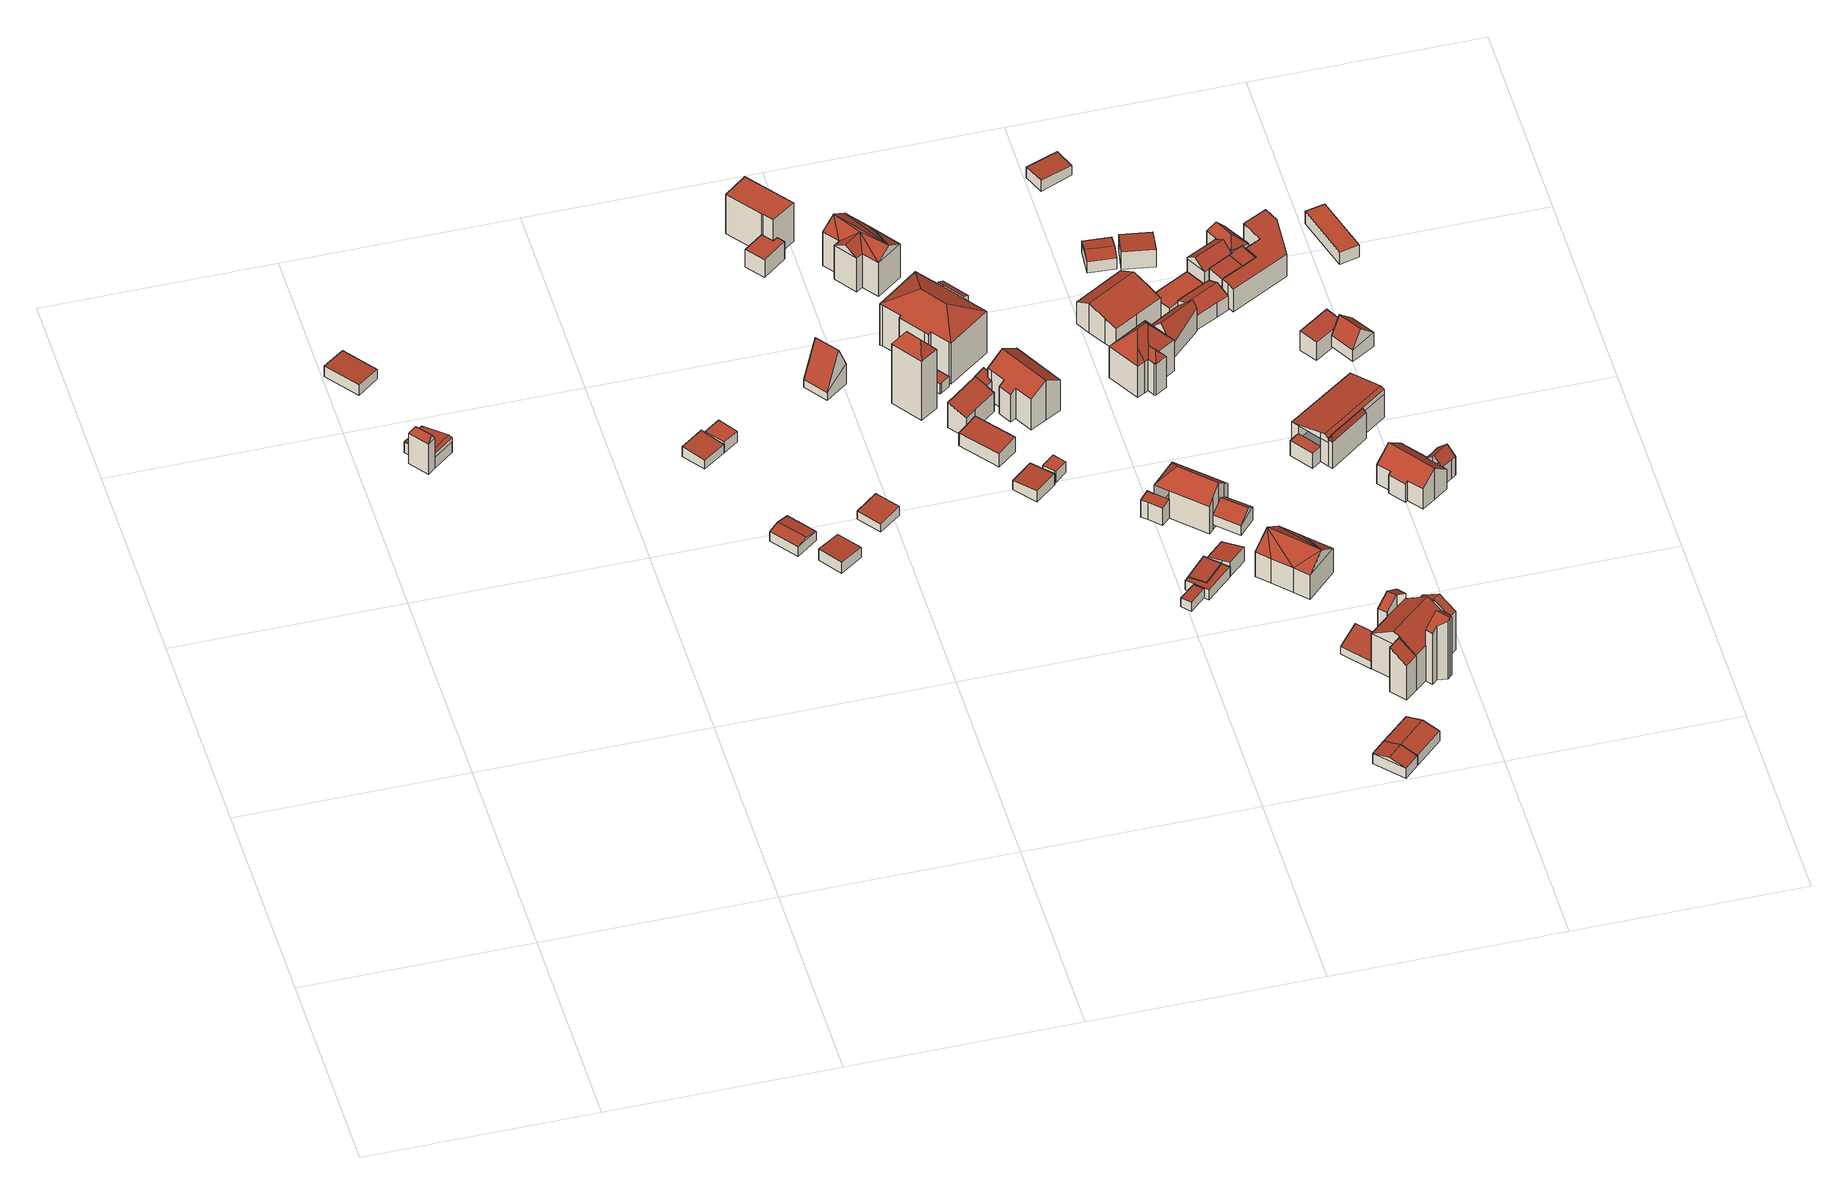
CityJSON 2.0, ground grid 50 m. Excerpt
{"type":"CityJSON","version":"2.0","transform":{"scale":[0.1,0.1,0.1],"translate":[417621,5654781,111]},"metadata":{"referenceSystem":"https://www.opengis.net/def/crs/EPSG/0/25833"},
"CityObjects":{
"building1":{"type":"Building","attributes":{"Dachtyp_tdc":"tdcPolyFlatRoof","Gemeindeschluessel":14612000,"Dachneigung":2.96,"QualitaetDacherkennung":62,"Geometrietyp2DReferenz":"3000","measuredHeight":2.91,"function":"31001_9998","roofType":"2100"},"geometry":[{"type":"Solid","lod":"2","boundaries":[[[[0,1,2,3]],[[1,4,5,2]],[[4,6,7,5]],[[6,0,3,7]],[[6,4,1,0]],[[3,2,5,7]]]],"semantics":{"surfaces":[{"type":"WallSurface"},{"type":"RoofSurface"},{"type":"GroundSurface"}],"values":[[0,0,0,0,1,2]]}}]},
"building2":{"type":"Building","attributes":{"Gemeindeschluessel":14612000,"Geometrietyp2DReferenz":"3000","function":"31001_9998","roofType":"9999"},"children":["building2-1","building2-2"]},
"building2-1":{"type":"BuildingPart","attributes":{"Dachtyp_tdc":"tdcFreeFormRoof","Dachneigung":61.4,"QualitaetDacherkennung":13,"Geometrietyp2DReferenz":"3000","measuredHeight":10.21,"roofType":"5000"},"parents":["building2"],"geometry":[{"type":"MultiSurface","lod":"2","boundaries":[[[8,9,10,11]],[[9,12,13,14,15,10]],[[16,8,11,17,18,19]],[[20,21,16,12]],[[11,10,15,17]],[[20,12,9]],[[21,20,9,8]],[[21,8,16]]],"semantics":{"surfaces":[{"type":"WallSurface"},{"type":"RoofSurface"},{"type":"GroundSurface"}],"values":[0,0,0,1,2,1,1,0]}}]},
"building2-2":{"type":"BuildingPart","attributes":{"Dachtyp_tdc":"tdcGableRoof","Dachneigung":13.55,"QualitaetDacherkennung":8,"Geometrietyp2DReferenz":"3000","measuredHeight":4.5,"roofType":"3100"},"parents":["building2"],"geometry":[{"type":"MultiSurface","lod":"2","boundaries":[[[22,23,24,25]],[[23,18,17,24]],[[14,26,27,15]],[[26,22,25,27]],[[26,13,28,29,22]],[[30,29,28,19]],[[23,30,19,18]],[[22,29,30,23]],[[14,13,26]],[[25,24,17,15,27]]],"semantics":{"surfaces":[{"type":"WallSurface"},{"type":"RoofSurface"},{"type":"GroundSurface"}],"values":[0,0,0,0,1,1,0,0,0,2]}}]},
"building3":{"type":"Building","attributes":{"Dachtyp_tdc":"tdcPolyFlatRoof","Gemeindeschluessel":14612000,"Dachneigung":3.69,"QualitaetDacherkennung":80,"Geometrietyp2DReferenz":"3000","measuredHeight":2.81,"function":"31001_9998","roofType":"2100"},"geometry":[{"type":"Solid","lod":"2","boundaries":[[[[31,32,33,34]],[[32,35,36,33]],[[35,37,38,36]],[[37,39,40,38]],[[39,41,42,40]],[[41,31,34,42]],[[41,39,37,35,32,31]],[[34,33,36,38,40,42]]]],"semantics":{"surfaces":[{"type":"WallSurface"},{"type":"RoofSurface"},{"type":"GroundSurface"}],"values":[[0,0,0,0,0,0,1,2]]}}]},
"building4":{"type":"Building","attributes":{"Dachtyp_tdc":"tdcGableRoof","Gemeindeschluessel":14612000,"Dachneigung":13.64,"QualitaetDacherkennung":78,"Geometrietyp2DReferenz":"3000","measuredHeight":3.34,"function":"31001_9998","roofType":"3100"},"geometry":[{"type":"Solid","lod":"2","boundaries":[[[[43,44,45,46]],[[44,47,48,45]],[[47,49,50,48]],[[49,43,46,50]],[[47,44,51]],[[43,49,52]],[[44,43,52,51]],[[49,47,51,52]],[[46,45,48,50]]]],"semantics":{"surfaces":[{"type":"WallSurface"},{"type":"RoofSurface"},{"type":"GroundSurface"}],"values":[[0,0,0,0,0,0,1,1,2]]}}]},
"building5":{"type":"Building","attributes":{"Dachtyp_tdc":"tdcPolyFlatRoof","Gemeindeschluessel":14612000,"Dachneigung":0,"QualitaetDacherkennung":0,"Geometrietyp2DReferenz":"3000","BezugspunktDach":"2000","measuredHeight":3,"function":"31001_9998"},"geometry":[{"type":"MultiSurface","lod":"2","boundaries":[[[53,54,55,56]],[[56,55,57,58]],[[55,54,59,57]],[[54,53,60,59]],[[53,56,58,60]],[[58,57,59,60]]],"semantics":{"surfaces":[{"type":"RoofSurface"},{"type":"WallSurface"},{"type":"GroundSurface"}],"values":[0,1,1,1,1,2]}}]},
"building6":{"type":"Building","attributes":{"Dachtyp_tdc":"tdcPolyFlatRoof","Gemeindeschluessel":14612000,"Dachneigung":3.79,"QualitaetDacherkennung":60,"Geometrietyp2DReferenz":"3000","measuredHeight":3.02,"function":"31001_9998","roofType":"2100"},"geometry":[{"type":"Solid","lod":"2","boundaries":[[[[61,62,63,64]],[[61,65,66,62]],[[63,67,68,64]],[[62,66,67,63]],[[66,65,68,67]],[[65,61,64,68]]]],"semantics":{"surfaces":[{"type":"WallSurface"},{"type":"RoofSurface"},{"type":"GroundSurface"}],"values":[[0,1,2,0,0,0]]}}]},
"building7":{"type":"Building","attributes":{"Dachtyp_tdc":"tdcPolyFlatRoof","Gemeindeschluessel":14612000,"Dachneigung":3.35,"QualitaetDacherkennung":58,"Geometrietyp2DReferenz":"3000","measuredHeight":2.63,"function":"31001_9998","roofType":"2100"},"geometry":[{"type":"Solid","lod":"2","boundaries":[[[[69,70,71,72]],[[70,73,74,71]],[[73,75,76,74]],[[75,69,72,76]],[[75,73,70,69]],[[72,71,74,76]]]],"semantics":{"surfaces":[{"type":"WallSurface"},{"type":"RoofSurface"},{"type":"GroundSurface"}],"values":[[0,0,0,0,1,2]]}}]},
"building8":{"type":"Building","attributes":{"Dachtyp_tdc":"tdcGableRoof","Gemeindeschluessel":14612000,"Dachneigung":67.8,"QualitaetDacherkennung":10,"Geometrietyp2DReferenz":"3000","measuredHeight":11.05,"function":"31001_9998","roofType":"3100"},"geometry":[{"type":"Solid","lod":"2","boundaries":[[[[77,78,79,80]],[[78,81,82,79]],[[81,83,84,82]],[[83,77,80,84]],[[81,78,85]],[[77,83,86]],[[78,77,86,85]],[[83,81,85,86]],[[80,79,82,84]]]],"semantics":{"surfaces":[{"type":"WallSurface"},{"type":"RoofSurface"},{"type":"GroundSurface"}],"values":[[0,0,0,0,0,0,1,1,2]]}}]},
"building9":{"type":"Building","attributes":{"Dachtyp_tdc":"tdcPolyFlatRoof","Gemeindeschluessel":14612000,"Dachneigung":0,"QualitaetDacherkennung":74,"Geometrietyp2DReferenz":"3000","measuredHeight":4.86,"function":"31001_9998","roofType":"1000"},"geometry":[{"type":"Solid","lod":"2","boundaries":[[[[87,88,89,90]],[[88,91,92,89]],[[91,93,94,92]],[[93,95,96,94]],[[95,97,98,96]],[[97,99,100,98]],[[99,87,90,100]],[[99,97,95,93,91,88,87]],[[90,89,92,94,96,98,100]]]],"semantics":{"surfaces":[{"type":"WallSurface"},{"type":"RoofSurface"},{"type":"GroundSurface"}],"values":[[0,0,0,0,0,0,0,1,2]]}}]},
"building10":{"type":"Building","attributes":{"Dachtyp_tdc":"tdcPolyFlatRoof","Gemeindeschluessel":14612000,"Dachneigung":0,"QualitaetDacherkennung":38,"Geometrietyp2DReferenz":"3000","measuredHeight":10.93,"function":"31001_9998","roofType":"1000"},"geometry":[{"type":"Solid","lod":"2","boundaries":[[[[101,102,103,104]],[[102,105,106,103]],[[105,107,108,106]],[[107,109,110,108]],[[109,111,112,110]],[[111,101,104,112]],[[111,109,107,105,102,101]],[[104,103,106,108,110,112]]]],"semantics":{"surfaces":[{"type":"WallSurface"},{"type":"RoofSurface"},{"type":"GroundSurface"}],"values":[[0,0,0,0,0,0,1,2]]}}]},
"building11":{"type":"Building","attributes":{"Dachtyp_tdc":"tdcFreeFormRoof","Gemeindeschluessel":14612000,"Dachneigung":53.19,"QualitaetDacherkennung":4,"Geometrietyp2DReferenz":"3000","measuredHeight":19.52,"function":"31001_9998","roofType":"5000"},"geometry":[{"type":"Solid","lod":"2","boundaries":[[[[113,114,115]],[[116,113,115,117]],[[116,117,118]],[[113,116,118,114]],[[119,120,121,122]],[[118,117,120,119]],[[117,115,121,120]],[[115,114,122,121]],[[114,118,119,122]]]],"semantics":{"surfaces":[{"type":"RoofSurface"},{"type":"GroundSurface"},{"type":"WallSurface"}],"values":[[0,0,0,0,1,2,2,2,2]]}}]},
"building12":{"type":"Building","attributes":{"Dachtyp_tdc":"tdcPolyFlatRoof","Gemeindeschluessel":14612000,"Dachneigung":0,"QualitaetDacherkennung":53,"Geometrietyp2DReferenz":"3000","measuredHeight":2.74,"function":"31001_9998","roofType":"1000"},"geometry":[{"type":"Solid","lod":"2","boundaries":[[[[123,124,125,126]],[[124,127,128,125]],[[127,129,130,128]],[[129,131,132,130]],[[131,133,134,132]],[[133,135,136,134]],[[135,123,126,136]],[[135,133,131,129,127,124,123]],[[126,125,128,130,132,134,136]]]],"semantics":{"surfaces":[{"type":"WallSurface"},{"type":"RoofSurface"},{"type":"GroundSurface"}],"values":[[0,0,0,0,0,0,0,1,2]]}}]},
"building13":{"type":"Building","attributes":{"Dachtyp_tdc":"tdcPolyFlatRoof","Gemeindeschluessel":14612000,"Dachneigung":5.47,"QualitaetDacherkennung":62,"Geometrietyp2DReferenz":"3000","measuredHeight":4.11,"function":"31001_9998","roofType":"2100"},"geometry":[{"type":"Solid","lod":"2","boundaries":[[[[137,138,139,140]],[[138,141,142,139]],[[141,143,144,142]],[[143,145,146,144]],[[145,137,140,146]],[[145,143,141,138,137]],[[140,139,142,144,146]]]],"semantics":{"surfaces":[{"type":"WallSurface"},{"type":"RoofSurface"},{"type":"GroundSurface"}],"values":[[0,0,0,0,0,1,2]]}}]},
"building14":{"type":"Building","attributes":{"Gemeindeschluessel":14612000,"Geometrietyp2DReferenz":"3000","function":"31001_9998","roofType":"9999"},"children":["building14-1","building14-2"]},
"building14-1":{"type":"BuildingPart","attributes":{"Dachtyp_tdc":"tdcPolyFlatRoof","Dachneigung":21.02,"QualitaetDacherkennung":72,"Geometrietyp2DReferenz":"3000","measuredHeight":7.05,"roofType":"2100"},"parents":["building14"],"geometry":[{"type":"MultiSurface","lod":"2","boundaries":[[[147,148,149,150]],[[147,151,152,148]],[[151,153,154,152]],[[153,155,156,154]],[[155,157,158,156]],[[157,159,160,158]],[[159,157,155,153,151,147,150]],[[149,148,152,154,156,158,160]]],"semantics":{"surfaces":[{"type":"WallSurface"},{"type":"RoofSurface"},{"type":"GroundSurface"}],"values":[0,0,0,0,0,0,1,2]}}]},
"building14-2":{"type":"BuildingPart","attributes":{"Dachtyp_tdc":"tdcPolyFlatRoof","Dachneigung":21.13,"QualitaetDacherkennung":44,"Geometrietyp2DReferenz":"3000","measuredHeight":7.08,"roofType":"2100"},"parents":["building14"],"geometry":[{"type":"MultiSurface","lod":"2","boundaries":[[[159,161,162,160]],[[161,163,164,162]],[[163,165,166,164]],[[165,167,168,166]],[[167,169,170,168]],[[169,150,149,170]],[[169,167,165,163,161,159,150]],[[149,160,162,164,166,168,170]]],"semantics":{"surfaces":[{"type":"WallSurface"},{"type":"RoofSurface"},{"type":"GroundSurface"}],"values":[0,0,0,0,0,0,1,2]}}]},
"building15":{"type":"Building","attributes":{"Gemeindeschluessel":14612000,"Dachtyp_tdc":"tdcPolyFlatRoof","Dachneigung":5.01,"QualitaetDacherkennung":78,"Geometrietyp2DReferenz":"3000","measuredHeight":3.17,"function":"31001_9998","roofType":"2100"},"geometry":[{"type":"Solid","lod":"2","boundaries":[[[[171,172,173,174]],[[172,175,176,173]],[[175,177,178,176]],[[177,179,180,178]],[[179,171,174,180]],[[179,177,175,172,171]],[[174,173,176,178,180]]]],"semantics":{"surfaces":[{"type":"WallSurface"},{"type":"RoofSurface"},{"type":"GroundSurface"}],"values":[[0,0,0,0,0,1,2]]}}]},
"building16":{"type":"Building","attributes":{"Dachtyp_tdc":"tdcFreeFormRoof","Gemeindeschluessel":14612000,"Dachneigung":34.98,"QualitaetDacherkennung":75,"Geometrietyp2DReferenz":"3000","measuredHeight":11.87,"function":"31001_9998","roofType":"5000"},"geometry":[{"type":"Solid","lod":"2","boundaries":[[[[181,182,183,184]],[[182,185,186,183]],[[185,187,188,186]],[[187,189,190,188]],[[189,191,192,190]],[[191,193,194,192]],[[193,195,196,194]],[[195,197,198,196]],[[197,199,200,198]],[[199,181,184,200]],[[195,201,197]],[[193,201,195]],[[191,201,193]],[[191,202,201]],[[201,203,199]],[[202,203,201]],[[187,203,202]],[[202,189,187]],[[199,203,181]],[[204,203,187,185]],[[203,204,182,181]],[[197,201,199]],[[189,202,191]],[[182,204,185]],[[184,183,186,188,190,192,194,196,198,200]]]],"semantics":{"surfaces":[{"type":"WallSurface"},{"type":"RoofSurface"},{"type":"GroundSurface"}],"values":[[0,0,0,0,0,0,0,0,0,0,1,1,1,1,1,1,1,1,1,1,1,0,0,0,2]]}}]},
"building17":{"type":"Building","attributes":{"Gemeindeschluessel":14612000,"Geometrietyp2DReferenz":"3000","function":"31001_9998","roofType":"9999"},"children":["building17-1","building17-2"]},
"building17-1":{"type":"BuildingPart","attributes":{"Dachtyp_tdc":"tdcHipRoof","Dachneigung":26.47,"QualitaetDacherkennung":78,"Geometrietyp2DReferenz":"3000","measuredHeight":14.42,"roofType":"3200"},"parents":["building17"],"geometry":[{"type":"MultiSurface","lod":"2","boundaries":[[[205,206,207,208]],[[206,209,210,207]],[[209,211,212,210]],[[211,213,214,212]],[[213,215,216,214]],[[215,217,218,216]],[[217,219,220,218]],[[221,222,223,224]],[[222,225,226,223]],[[225,227,228,226]],[[227,229,230,228]],[[229,205,208,230]],[[225,222,231]],[[217,215,232]],[[222,221,219,217,232,231]],[[215,213,211,209,206,205,229,227,225,231,232]],[[208,207,210,212,214,216,218,220,224,223,226,228,230]]],"semantics":{"surfaces":[{"type":"WallSurface"},{"type":"RoofSurface"},{"type":"GroundSurface"}],"values":[0,0,0,0,0,0,0,0,0,0,0,0,1,1,1,1,2]}}]},
"building17-2":{"type":"BuildingPart","attributes":{"Dachtyp_tdc":"tdcPolyFlatRoof","Dachneigung":26.1,"QualitaetDacherkennung":41,"Geometrietyp2DReferenz":"3000","measuredHeight":12.24,"roofType":"2100"},"parents":["building17"],"geometry":[{"type":"MultiSurface","lod":"2","boundaries":[[[233,234,221,224,235]],[[236,237,238,220,219]],[[237,233,235,238]],[[237,236,234,233]],[[235,224,220,238]]],"semantics":{"surfaces":[{"type":"WallSurface"},{"type":"RoofSurface"},{"type":"GroundSurface"}],"values":[0,0,0,1,2]}}]},
"building18":{"type":"Building","attributes":{"Dachtyp_tdc":"tdcPolyFlatRoof","Gemeindeschluessel":14612000,"Dachneigung":0,"QualitaetDacherkennung":0,"Geometrietyp2DReferenz":"3000","BezugspunktDach":"2000","measuredHeight":3,"function":"31001_9998"},"geometry":[{"type":"MultiSurface","lod":"2","boundaries":[[[239,240,241,242,243]],[[243,242,244,245]],[[242,241,246,244]],[[241,240,247,246]],[[240,239,248,247]],[[239,243,245,248]],[[245,244,246,247,248]]],"semantics":{"surfaces":[{"type":"RoofSurface"},{"type":"WallSurface"},{"type":"GroundSurface"}],"values":[0,1,1,1,1,1,2]}}]},
"building19":{"type":"Building","attributes":{"Dachtyp_tdc":"tdcPolyFlatRoof","Gemeindeschluessel":14612000,"Dachneigung":4.69,"QualitaetDacherkennung":71,"Geometrietyp2DReferenz":"3000","measuredHeight":2.52,"function":"31001_9998","roofType":"2100"},"geometry":[{"type":"Solid","lod":"2","boundaries":[[[[249,250,251,252]],[[250,253,254,251]],[[253,255,256,254]],[[255,249,252,256]],[[255,253,250,249]],[[252,251,254,256]]]],"semantics":{"surfaces":[{"type":"WallSurface"},{"type":"RoofSurface"},{"type":"GroundSurface"}],"values":[[0,0,0,0,1,2]]}}]},
"building20":{"type":"Building","attributes":{"Dachtyp_tdc":"tdcGableRoof","Gemeindeschluessel":14612000,"Dachneigung":33.33,"QualitaetDacherkennung":66,"Geometrietyp2DReferenz":"3000","measuredHeight":11.17,"function":"31001_9998","roofType":"3100"},"geometry":[{"type":"Solid","lod":"2","boundaries":[[[[257,258,259,260]],[[258,261,262,259]],[[261,263,264,262]],[[263,265,266,264]],[[265,267,268,266]],[[267,269,270,268]],[[269,271,272,270]],[[271,273,274,272]],[[273,275,276,274]],[[275,277,278,276]],[[277,279,280,278]],[[279,257,260,280]],[[275,273,271,269]],[[269,267,265,263,261,258,257,279,277,275]],[[260,259,262,264,266,268,270,272,274,276,278,280]]]],"semantics":{"surfaces":[{"type":"WallSurface"},{"type":"RoofSurface"},{"type":"GroundSurface"}],"values":[[0,0,0,0,0,0,0,0,0,0,0,0,1,1,2]]}}]},
"building21":{"type":"Building","attributes":{"Dachtyp_tdc":"tdcPolyFlatRoof","Gemeindeschluessel":14612000,"Dachneigung":4.41,"QualitaetDacherkennung":65,"Geometrietyp2DReferenz":"3000","measuredHeight":2.84,"function":"31001_9998","roofType":"2100"},"geometry":[{"type":"Solid","lod":"2","boundaries":[[[[281,282,283,284]],[[282,285,286,283]],[[285,287,288,286]],[[287,289,290,288]],[[289,291,292,290]],[[291,293,294,292]],[[293,295,296,294]],[[295,281,284,296]],[[295,293,291,289,287,285,282,281]],[[284,283,286,288,290,292,294,296]]]],"semantics":{"surfaces":[{"type":"WallSurface"},{"type":"RoofSurface"},{"type":"GroundSurface"}],"values":[[0,0,0,0,0,0,0,0,1,2]]}}]},
"building22":{"type":"Building","attributes":{"Dachtyp_tdc":"tdcPolyFlatRoof","Gemeindeschluessel":14612000,"Dachneigung":3.9,"QualitaetDacherkennung":80,"Geometrietyp2DReferenz":"3000","measuredHeight":2.68,"function":"31001_9998","roofType":"2100"},"geometry":[{"type":"Solid","lod":"2","boundaries":[[[[291,297,298,299]],[[297,300,301,298]],[[300,302,303,301]],[[302,304,305,303]],[[304,291,299,305]],[[304,302,300,297,291]],[[299,298,301,303,305]]]],"semantics":{"surfaces":[{"type":"WallSurface"},{"type":"RoofSurface"},{"type":"GroundSurface"}],"values":[[0,0,0,0,0,1,2]]}}]},
"building23":{"type":"Building","attributes":{"Dachtyp_tdc":"tdcGableRoof","Gemeindeschluessel":14612000,"Dachneigung":14.2,"QualitaetDacherkennung":79,"Geometrietyp2DReferenz":"3000","measuredHeight":3.83,"function":"31001_9998","roofType":"3100"},"geometry":[{"type":"Solid","lod":"2","boundaries":[[[[306,307,308,309]],[[307,310,311,308]],[[310,312,313,311]],[[312,306,309,313]],[[310,307,314]],[[306,312,315]],[[307,306,315,314]],[[312,310,314,315]],[[309,308,311,313]]]],"semantics":{"surfaces":[{"type":"WallSurface"},{"type":"RoofSurface"},{"type":"GroundSurface"}],"values":[[0,0,0,0,0,0,1,1,2]]}}]},
"building24":{"type":"Building","attributes":{"Dachtyp_tdc":"tdcPolyFlatRoof","Gemeindeschluessel":14612000,"Dachneigung":13.67,"QualitaetDacherkennung":59,"Geometrietyp2DReferenz":"3000","measuredHeight":3.98,"function":"31001_9998","roofType":"2100"},"geometry":[{"type":"Solid","lod":"2","boundaries":[[[[316,317,303,305]],[[317,318,319,303]],[[318,320,321,319]],[[320,322,323,321]],[[322,324,325,323]],[[324,326,327,325]],[[326,316,305,327]],[[326,324,322,320,318,317,316]],[[305,303,319,321,323,325,327]]]],"semantics":{"surfaces":[{"type":"WallSurface"},{"type":"RoofSurface"},{"type":"GroundSurface"}],"values":[[0,0,0,0,0,0,0,1,2]]}}]},
"building25":{"type":"Building","attributes":{"Gemeindeschluessel":14612000,"Geometrietyp2DReferenz":"3000","function":"31001_9998","roofType":"9999"},"children":["building25-1","building25-2"]},
"building25-1":{"type":"BuildingPart","attributes":{"Dachtyp_tdc":"tdcPolyFlatRoof","Dachneigung":9.56,"QualitaetDacherkennung":37,"Geometrietyp2DReferenz":"3000","measuredHeight":5.2,"roofType":"2100"},"parents":["building25"],"geometry":[{"type":"MultiSurface","lod":"2","boundaries":[[[328,329,330,331]],[[329,332,333,330]],[[332,334,335,333]],[[334,336,337,335]],[[336,338,339,337]],[[338,340,341,339]],[[338,336,334,332,329,328,340]],[[331,330,333,335,337,339,341]]],"semantics":{"surfaces":[{"type":"WallSurface"},{"type":"RoofSurface"},{"type":"GroundSurface"}],"values":[0,0,0,0,0,0,1,2]}}]},
"building25-2":{"type":"BuildingPart","attributes":{"Dachtyp_tdc":"tdcHipAndGableRoof","Dachneigung":44.19,"QualitaetDacherkennung":65,"Geometrietyp2DReferenz":"3000","measuredHeight":11.12,"roofType":"5000"},"parents":["building25"],"geometry":[{"type":"MultiSurface","lod":"2","boundaries":[[[342,343,344,345]],[[346,347,348,349]],[[347,350,351,348]],[[350,342,345,351]],[[343,352,328,331,344]],[[353,341,340]],[[353,354,355,341]],[[354,356,357,355]],[[356,358,359,357]],[[358,346,349,359]],[[354,353,360]],[[353,352,343,342,350,360]],[[350,347,346,358,356,354,360]],[[349,348,351,345,344,331,341,355,357,359]]],"semantics":{"surfaces":[{"type":"WallSurface"},{"type":"RoofSurface"},{"type":"GroundSurface"}],"values":[0,0,0,0,0,0,0,0,0,0,1,1,1,2]}}]},
"building26":{"type":"Building","attributes":{"Dachtyp_tdc":"tdcGableRoof","Gemeindeschluessel":14612000,"Dachneigung":14.18,"QualitaetDacherkennung":85,"Geometrietyp2DReferenz":"3000","measuredHeight":3.81,"function":"31001_9998","roofType":"3100"},"geometry":[{"type":"Solid","lod":"2","boundaries":[[[[307,361,362,308]],[[361,363,364,362]],[[363,310,311,364]],[[310,307,308,311]],[[363,361,365]],[[307,310,366]],[[361,307,366,365]],[[310,363,365,366]],[[308,362,364,311]]]],"semantics":{"surfaces":[{"type":"WallSurface"},{"type":"RoofSurface"},{"type":"GroundSurface"}],"values":[[0,0,0,0,0,0,1,1,2]]}}]},
"building27":{"type":"Building","attributes":{"Dachtyp_tdc":"tdcGableRoof","Gemeindeschluessel":14612000,"Dachneigung":35.43,"QualitaetDacherkennung":65,"Geometrietyp2DReferenz":"3000","measuredHeight":4.86,"function":"31001_9998","roofType":"3100"},"geometry":[{"type":"Solid","lod":"2","boundaries":[[[[367,368,369,370]],[[368,371,372,369]],[[371,373,374,372]],[[373,367,370,374]],[[371,368,375]],[[367,373,376]],[[368,367,376,375]],[[373,371,375,376]],[[370,369,372,374]]]],"semantics":{"surfaces":[{"type":"WallSurface"},{"type":"RoofSurface"},{"type":"GroundSurface"}],"values":[[0,0,0,0,0,0,1,1,2]]}}]},
"building28":{"type":"Building","attributes":{"Dachtyp_tdc":"tdcFreeFormRoof","Gemeindeschluessel":14612000,"Dachneigung":36.11,"QualitaetDacherkennung":58,"Geometrietyp2DReferenz":"3000","measuredHeight":10.09,"function":"31001_9998","roofType":"5000"},"geometry":[{"type":"Solid","lod":"2","boundaries":[[[[377,378,379,380]],[[378,381,382,379]],[[381,383,384,382]],[[383,385,386,384]],[[385,387,388,386]],[[387,389,390,388]],[[389,391,392,390]],[[391,377,380,392]],[[393,389,387]],[[394,389,393]],[[394,391,389]],[[391,394,377]],[[393,387,385]],[[383,393,385]],[[381,393,383]],[[378,393,381]],[[393,378,394]],[[394,378,377]],[[380,379,382,384,386,388,390,392]]]],"semantics":{"surfaces":[{"type":"WallSurface"},{"type":"RoofSurface"},{"type":"GroundSurface"}],"values":[[0,0,0,0,0,0,0,0,1,1,1,1,0,1,1,1,1,0,2]]}}]},
"building29":{"type":"Building","attributes":{"Dachtyp_tdc":"tdcPolyFlatRoof","Gemeindeschluessel":14612000,"Dachneigung":10.44,"QualitaetDacherkennung":57,"Geometrietyp2DReferenz":"3000","measuredHeight":3.1,"function":"31001_9998","roofType":"2100"},"geometry":[{"type":"Solid","lod":"2","boundaries":[[[[395,396,397,398]],[[396,399,400,397]],[[399,401,402,400]],[[401,403,404,402]],[[403,405,406,404]],[[405,395,398,406]],[[405,403,401,399,396,395]],[[398,397,400,402,404,406]]]],"semantics":{"surfaces":[{"type":"WallSurface"},{"type":"RoofSurface"},{"type":"GroundSurface"}],"values":[[0,0,0,0,0,0,1,2]]}}]},
"building30":{"type":"Building","attributes":{"Dachtyp_tdc":"tdcPolyFlatRoof","Gemeindeschluessel":14612000,"Dachneigung":34.16,"QualitaetDacherkennung":66,"Geometrietyp2DReferenz":"3000","measuredHeight":12.44,"function":"31001_9998","roofType":"2100"},"geometry":[{"type":"Solid","lod":"2","boundaries":[[[[407,408,409,410]],[[408,411,412,409]],[[411,413,414,412]],[[413,407,410,414]],[[413,411,408,407]],[[410,409,412,414]]]],"semantics":{"surfaces":[{"type":"WallSurface"},{"type":"RoofSurface"},{"type":"GroundSurface"}],"values":[[0,0,0,0,1,2]]}}]},
"building31":{"type":"Building","attributes":{"Dachtyp_tdc":"tdcFreeFormRoof","Gemeindeschluessel":14612000,"Dachneigung":50.73,"QualitaetDacherkennung":46,"Geometrietyp2DReferenz":"3000","measuredHeight":13.62,"function":"31001_9998","roofType":"5000"},"geometry":[{"type":"Solid","lod":"2","boundaries":[[[[415,416,417,418]],[[416,419,420,417]],[[419,421,422,420]],[[421,423,424,422]],[[423,425,426,424]],[[427,423,421]],[[428,429,430,427,421,419]],[[431,432,433,428,419,416]],[[431,416,415]],[[432,431,415,434]],[[433,432,434,435]],[[428,433,435,436]],[[437,428,436]],[[430,429,438,425]],[[427,430,425,423]],[[426,439,440,441,442,443,418,417,420,422,424]],[[428,438,429]],[[428,437,438]],[[425,438,439,426]],[[438,437,440,439]],[[437,436,441,440]],[[436,435,442,441]],[[435,434,443,442]],[[434,415,418,443]]]],"semantics":{"surfaces":[{"type":"WallSurface"},{"type":"RoofSurface"},{"type":"GroundSurface"}],"values":[[0,0,0,0,0,1,1,1,1,1,1,1,1,1,1,2,1,1,0,0,0,0,0,0]]}}]},
"building32":{"type":"Building","attributes":{"Dachtyp_tdc":"tdcGableRoof","Gemeindeschluessel":14612000,"Dachneigung":16.84,"QualitaetDacherkennung":48,"Geometrietyp2DReferenz":"3000","measuredHeight":8.25,"function":"31001_9998","roofType":"3100"},"geometry":[{"type":"Solid","lod":"2","boundaries":[[[[444,445,446,447]],[[445,448,449,446]],[[448,450,451,449]],[[450,452,453,451]],[[452,454,455,453]],[[454,456,457,455]],[[456,458,459,457]],[[458,460,461,459]],[[460,462,463,461]],[[462,444,447,463]],[[458,456,454,452]],[[452,450,448,445,444,462,460,458]],[[447,446,449,451,453,455,457,459,461,463]]]],"semantics":{"surfaces":[{"type":"WallSurface"},{"type":"RoofSurface"},{"type":"GroundSurface"}],"values":[[0,0,0,0,0,0,0,0,0,0,1,1,2]]}}]},
"building33":{"type":"Building","attributes":{"Gemeindeschluessel":14612000,"Geometrietyp2DReferenz":"3000","function":"31001_9998","roofType":"9999"},"children":["building33-1","building33-2","building33-3","building33-4"]},
"building33-1":{"type":"BuildingPart","attributes":{"Dachtyp_tdc":"tdcGableRoof","Dachneigung":33.77,"QualitaetDacherkennung":67,"Geometrietyp2DReferenz":"3000","measuredHeight":13.54,"roofType":"3100"},"parents":["building33"],"geometry":[{"type":"MultiSurface","lod":"2","boundaries":[[[464,465,466,467]],[[465,468,469,470,466]],[[471,464,467,472,473]],[[474,475,476,477,478]],[[477,476,468,465]],[[464,478,477,465]],[[471,474,478,464]],[[467,466,470,472]]],"semantics":{"surfaces":[{"type":"WallSurface"},{"type":"RoofSurface"},{"type":"GroundSurface"}],"values":[0,0,0,1,1,0,0,2]}}]},
"building33-2":{"type":"BuildingPart","attributes":{"Dachtyp_tdc":"tdcFreeFormRoof","Dachneigung":33.98,"QualitaetDacherkennung":34,"Geometrietyp2DReferenz":"3000","measuredHeight":13.56,"roofType":"5000"},"parents":["building33"],"geometry":[{"type":"MultiSurface","lod":"2","boundaries":[[[469,479,480,470]],[[481,482,414,483]],[[482,484,412,414]],[[484,485,486,412]],[[485,487,488,486]],[[489,473,472,490]],[[491,482,481,492,469,493,475,494,495]],[[494,496,489,497,487,485,495]],[[489,496,474,471,473]],[[469,492,479]],[[479,492,481,498]],[[482,491,484]],[[484,491,495,485]],[[472,470,480,499,483,414,412,486,488,500,490]]],"semantics":{"surfaces":[{"type":"WallSurface"},{"type":"RoofSurface"},{"type":"GroundSurface"}],"values":[0,0,0,0,0,0,1,1,0,0,0,0,0,2]}}]},
"building33-3":{"type":"BuildingPart","attributes":{"Dachtyp_tdc":"tdcGableRoof","Dachneigung":31.78,"QualitaetDacherkennung":49,"Geometrietyp2DReferenz":"3000","measuredHeight":16.59,"roofType":"3100"},"parents":["building33"],"geometry":[{"type":"MultiSurface","lod":"2","boundaries":[[[501,502,481,483,503]],[[504,505,506,480,479]],[[505,507,508,506]],[[507,509,510,508]],[[509,511,512,510]],[[511,513,514,512]],[[513,501,503,514]],[[503,483,499,480,506,508,510,512,514]],[[509,507,505,504,515]],[[515,502,501,513,511,509]]],"semantics":{"surfaces":[{"type":"WallSurface"},{"type":"GroundSurface"},{"type":"RoofSurface"}],"values":[0,0,0,0,0,0,0,1,2,2]}}]},
"building33-4":{"type":"BuildingPart","attributes":{"Dachtyp_tdc":"tdcGableRoof","Dachneigung":34.52,"QualitaetDacherkennung":71,"Geometrietyp2DReferenz":"3000","measuredHeight":13.49,"roofType":"3100"},"parents":["building33"],"geometry":[{"type":"MultiSurface","lod":"2","boundaries":[[[516,517,518,519]],[[517,520,521,518]],[[520,522,489,490,521]],[[523,524,525,488,487]],[[524,516,519,525]],[[526,522,520,517]],[[517,516,524,523,526]],[[519,518,521,490,500,488,525]]],"semantics":{"surfaces":[{"type":"WallSurface"},{"type":"RoofSurface"},{"type":"GroundSurface"}],"values":[0,0,0,0,0,1,1,2]}}]},
"building34":{"type":"Building","attributes":{"Dachtyp_tdc":"tdcGableRoof","Gemeindeschluessel":14612000,"Dachneigung":10.13,"QualitaetDacherkennung":90,"Geometrietyp2DReferenz":"3000","measuredHeight":3.61,"function":"31001_9998","roofType":"3100"},"geometry":[{"type":"Solid","lod":"2","boundaries":[[[[527,528,529,530]],[[528,531,532,529]],[[531,533,534,532]],[[533,527,530,534]],[[531,528,535]],[[527,533,536]],[[528,527,536,535]],[[533,531,535,536]],[[530,529,532,534]]]],"semantics":{"surfaces":[{"type":"WallSurface"},{"type":"RoofSurface"},{"type":"GroundSurface"}],"values":[[0,0,0,0,0,0,1,1,2]]}}]},
"building35":{"type":"Building","attributes":{"Dachtyp_tdc":"tdcFreeFormRoof","Gemeindeschluessel":14612000,"Dachneigung":47.52,"QualitaetDacherkennung":65,"Geometrietyp2DReferenz":"3000","measuredHeight":8.08,"function":"31001_9998","roofType":"5000"},"geometry":[{"type":"Solid","lod":"2","boundaries":[[[[537,538,539,540]],[[538,541,542,539]],[[541,543,544,542]],[[543,545,546,544]],[[545,537,540,546]],[[547,541,538,537,548]],[[545,543,547,548]],[[543,541,547]],[[537,545,548]],[[540,539,542,544,546]]]],"semantics":{"surfaces":[{"type":"WallSurface"},{"type":"RoofSurface"},{"type":"GroundSurface"}],"values":[[0,0,0,0,0,1,1,0,0,2]]}}]},
"building36":{"type":"Building","attributes":{"Dachtyp_tdc":"tdcPolyFlatRoof","Gemeindeschluessel":14612000,"Dachneigung":2.99,"QualitaetDacherkennung":65,"Geometrietyp2DReferenz":"3000","measuredHeight":2.99,"function":"31001_9998","roofType":"2100"},"geometry":[{"type":"Solid","lod":"2","boundaries":[[[[549,550,551,552]],[[550,553,554,551]],[[553,555,556,554]],[[555,549,552,556]],[[555,553,550,549]],[[552,551,554,556]]]],"semantics":{"surfaces":[{"type":"WallSurface"},{"type":"RoofSurface"},{"type":"GroundSurface"}],"values":[[0,0,0,0,1,2]]}}]},
"building37":{"type":"Building","attributes":{"Dachtyp_tdc":"tdcPolyFlatRoof","Gemeindeschluessel":14612000,"Dachneigung":5.79,"QualitaetDacherkennung":58,"Geometrietyp2DReferenz":"3000","measuredHeight":4.93,"function":"31001_9998","roofType":"2100"},"geometry":[{"type":"Solid","lod":"2","boundaries":[[[[557,558,559,560]],[[558,561,562,559]],[[561,563,564,562]],[[563,557,560,564]],[[563,561,558,557]],[[560,559,562,564]]]],"semantics":{"surfaces":[{"type":"WallSurface"},{"type":"RoofSurface"},{"type":"GroundSurface"}],"values":[[0,0,0,0,1,2]]}}]},
"building38":{"type":"Building","attributes":{"Dachtyp_tdc":"tdcPolyFlatRoof","Gemeindeschluessel":14612000,"Dachneigung":0,"QualitaetDacherkennung":77,"Geometrietyp2DReferenz":"3000","measuredHeight":4.16,"function":"31001_9998","roofType":"1000"},"geometry":[{"type":"Solid","lod":"2","boundaries":[[[[565,566,567,568]],[[566,569,570,567]],[[569,571,572,570]],[[571,573,574,572]],[[573,575,576,574]],[[575,577,578,576]],[[577,579,580,578]],[[579,565,568,580]],[[579,577,575,573,571,569,566,565]],[[568,567,570,572,574,576,578,580]]]],"semantics":{"surfaces":[{"type":"WallSurface"},{"type":"RoofSurface"},{"type":"GroundSurface"}],"values":[[0,0,0,0,0,0,0,0,1,2]]}}]},
"building39":{"type":"Building","attributes":{"Dachtyp_tdc":"tdcGableRoof","Gemeindeschluessel":14612000,"Dachneigung":24.16,"QualitaetDacherkennung":74,"Geometrietyp2DReferenz":"3000","measuredHeight":5.37,"function":"31001_9998","roofType":"3100"},"geometry":[{"type":"Solid","lod":"2","boundaries":[[[[581,582,583,584]],[[582,585,586,583]],[[585,587,588,586]],[[587,589,590,588]],[[589,591,592,590]],[[591,593,594,592]],[[593,595,596,594]],[[595,597,598,596]],[[597,599,600,598]],[[599,581,584,600]],[[595,593,591,589,587,585]],[[585,582,581,599,597,595]],[[584,583,586,588,590,592,594,596,598,600]]]],"semantics":{"surfaces":[{"type":"WallSurface"},{"type":"RoofSurface"},{"type":"GroundSurface"}],"values":[[0,0,0,0,0,0,0,0,0,0,1,1,2]]}}]},
"building40":{"type":"Building","attributes":{"Gemeindeschluessel":14612000,"Geometrietyp2DReferenz":"3000","function":"31001_9998","roofType":"9999"},"children":["building40-1","building40-2","building40-3"]},
"building40-1":{"type":"BuildingPart","attributes":{"Dachtyp_tdc":"tdcGableRoof","Dachneigung":12.19,"QualitaetDacherkennung":38,"Geometrietyp2DReferenz":"3000","measuredHeight":8.34,"roofType":"3100"},"parents":["building40"],"geometry":[{"type":"MultiSurface","lod":"2","boundaries":[[[601,602,603,604]],[[602,605,606,603]],[[607,608,609,610,611]],[[612,613,614,615,616]],[[613,601,604,614]],[[613,617,618,619,620,601]],[[621,622,620,619,623]],[[607,624,623,619,618,608]],[[602,622,621,625,605]],[[601,620,622,602]],[[608,618,617,612]],[[612,617,613]],[[604,603,606,611,610,615,614]]],"semantics":{"surfaces":[{"type":"WallSurface"},{"type":"RoofSurface"},{"type":"GroundSurface"}],"values":[0,0,0,0,0,1,1,0,0,0,0,0,2]}}]},
"building40-2":{"type":"BuildingPart","attributes":{"Dachtyp_tdc":"tdcPolyFlatRoof","Dachneigung":0,"QualitaetDacherkennung":71,"Geometrietyp2DReferenz":"3000","measuredHeight":4.25,"roofType":"1000"},"parents":["building40"],"geometry":[{"type":"MultiSurface","lod":"2","boundaries":[[[626,627,628,629]],[[627,616,615,628]],[[609,626,629,610]],[[609,616,627,626]],[[629,628,615,610]]],"semantics":{"surfaces":[{"type":"WallSurface"},{"type":"RoofSurface"},{"type":"GroundSurface"}],"values":[0,0,0,1,2]}}]},
"building40-3":{"type":"BuildingPart","attributes":{"Dachtyp_tdc":"tdcFreeFormRoof","Dachneigung":69.56,"QualitaetDacherkennung":25,"Geometrietyp2DReferenz":"3000","measuredHeight":8.76,"roofType":"5000"},"parents":["building40"],"geometry":[{"type":"MultiSurface","lod":"2","boundaries":[[[630,631,632,633]],[[631,624,607,611,632]],[[625,630,633,606,605]],[[634,635,625,624]],[[634,624,631]],[[635,634,631,630]],[[635,630,625]],[[633,632,611,606]]],"semantics":{"surfaces":[{"type":"WallSurface"},{"type":"RoofSurface"},{"type":"GroundSurface"}],"values":[0,0,0,1,1,1,1,2]}}]},
"building41":{"type":"Building","attributes":{"Dachtyp_tdc":"tdcFreeFormRoof","Gemeindeschluessel":14612000,"Dachneigung":38.81,"QualitaetDacherkennung":46,"Geometrietyp2DReferenz":"3000","measuredHeight":9.23,"function":"31001_9998","roofType":"5000"},"geometry":[{"type":"Solid","lod":"2","boundaries":[[[[636,637,638,639]],[[637,640,641,638]],[[640,642,643,641]],[[642,644,645,643]],[[644,646,647,645]],[[646,648,649,647]],[[648,650,651,649]],[[650,636,639,651]],[[652,653,654,655,656]],[[642,657,655,654,648,646,644]],[[640,657,642]],[[637,656,655,657,640]],[[636,652,656,637]],[[650,653,652,636]],[[648,654,653,650]],[[639,638,641,643,645,647,649,651]]]],"semantics":{"surfaces":[{"type":"WallSurface"},{"type":"RoofSurface"},{"type":"GroundSurface"}],"values":[[0,0,0,0,0,0,0,0,1,1,0,0,0,0,0,2]]}}]},
"building42":{"type":"Building","attributes":{"Dachtyp_tdc":"tdcPolyFlatRoof","Gemeindeschluessel":14612000,"Dachneigung":6.92,"QualitaetDacherkennung":75,"Geometrietyp2DReferenz":"3000","measuredHeight":6.89,"function":"31001_9998","roofType":"2100"},"geometry":[{"type":"Solid","lod":"2","boundaries":[[[[658,659,660,661]],[[659,662,663,660]],[[662,664,665,663]],[[664,658,661,665]],[[664,662,659,658]],[[661,660,663,665]]]],"semantics":{"surfaces":[{"type":"WallSurface"},{"type":"RoofSurface"},{"type":"GroundSurface"}],"values":[[0,0,0,0,1,2]]}}]},
"building43":{"type":"Building","attributes":{"Dachtyp_tdc":"tdcPolyFlatRoof","Gemeindeschluessel":14612000,"Dachneigung":6.17,"QualitaetDacherkennung":73,"Geometrietyp2DReferenz":"3000","measuredHeight":5.61,"function":"31001_9998","roofType":"2100"},"geometry":[{"type":"Solid","lod":"2","boundaries":[[[[659,658,666,667]],[[658,668,669,666]],[[668,670,671,669]],[[670,672,673,671]],[[672,674,675,673]],[[674,676,677,675]],[[676,659,667,677]],[[676,674,672,670,668,658,659]],[[667,666,669,671,673,675,677]]]],"semantics":{"surfaces":[{"type":"WallSurface"},{"type":"RoofSurface"},{"type":"GroundSurface"}],"values":[[0,0,0,0,0,0,0,1,2]]}}]},
"building44":{"type":"Building","attributes":{"Dachtyp_tdc":"tdcFreeFormRoof","Gemeindeschluessel":14612000,"Dachneigung":47.49,"QualitaetDacherkennung":55,"Geometrietyp2DReferenz":"3000","measuredHeight":6.75,"function":"31001_9998","roofType":"5000"},"geometry":[{"type":"Solid","lod":"2","boundaries":[[[[678,679,680,681]],[[679,682,683,680]],[[682,684,685,683]],[[684,686,687,685]],[[686,688,689,687]],[[688,690,691,689]],[[690,692,693,691]],[[692,678,681,693]],[[678,692,694,695]],[[694,692,690,688,696]],[[679,695,694,696,686,684,682]],[[688,686,696]],[[679,678,695]],[[681,680,683,685,687,689,691,693]]]],"semantics":{"surfaces":[{"type":"WallSurface"},{"type":"RoofSurface"},{"type":"GroundSurface"}],"values":[[0,0,0,0,0,0,0,0,1,1,1,0,0,2]]}}]},
"building45":{"type":"Building","attributes":{"Gemeindeschluessel":14612000,"Geometrietyp2DReferenz":"3000","function":"31001_9998","roofType":"9999"},"children":["building45-1","building45-2"]},
"building45-1":{"type":"BuildingPart","attributes":{"Dachtyp_tdc":"tdcGableRoof","Dachneigung":46.05,"QualitaetDacherkennung":76,"Geometrietyp2DReferenz":"3000","measuredHeight":7.48,"roofType":"3100"},"parents":["building45"],"geometry":[{"type":"MultiSurface","lod":"2","boundaries":[[[697,698,699,700]],[[698,701,702,699]],[[701,703,704,702]],[[703,705,706,704]],[[705,707,708,706]],[[707,709,710,708]],[[709,711,712,710]],[[713,714,711,709,707,705,703]],[[703,701,698,697,715,716,713]],[[699,702,704,706,708,710,712,717,718,700]]],"semantics":{"surfaces":[{"type":"WallSurface"},{"type":"RoofSurface"},{"type":"GroundSurface"}],"values":[0,0,0,0,0,0,0,1,1,2]}}]},
"building45-2":{"type":"BuildingPart","attributes":{"Dachtyp_tdc":"tdcGableRoof","Dachneigung":39.2,"QualitaetDacherkennung":65,"Geometrietyp2DReferenz":"3000","measuredHeight":8.62,"roofType":"3100"},"parents":["building45"],"geometry":[{"type":"MultiSurface","lod":"2","boundaries":[[[719,720,710,712,711]],[[720,721,722,710]],[[721,723,724,722]],[[723,725,726,724]],[[725,727,728,726]],[[727,729,730,728]],[[729,731,732,730]],[[731,733,734,732]],[[733,735,736,734]],[[735,737,738,736]],[[737,739,740,738]],[[739,741,697,700,740]],[[737,735,733,731,729,727,725,723]],[[723,721,720,719,714,742,716,743,741,739,737]],[[718,717,712,710,722,724,726,728,730,732,734,736,738,740,700]]],"semantics":{"surfaces":[{"type":"WallSurface"},{"type":"RoofSurface"},{"type":"GroundSurface"}],"values":[0,0,0,0,0,0,0,0,0,0,0,0,1,1,2]}}]},
"building46":{"type":"Building","attributes":{"Dachtyp_tdc":"tdcPolyFlatRoof","Gemeindeschluessel":14612000,"Dachneigung":7.88,"QualitaetDacherkennung":61,"Geometrietyp2DReferenz":"3000","measuredHeight":7.75,"function":"31001_9998","roofType":"2100"},"geometry":[{"type":"Solid","lod":"2","boundaries":[[[[744,745,746,747]],[[745,748,749,746]],[[748,750,751,749]],[[750,752,753,751]],[[752,754,755,753]],[[754,756,757,755]],[[756,758,759,757]],[[758,760,761,759]],[[760,762,763,761]],[[762,764,765,763]],[[764,744,747,765]],[[747,746,749,751,753,755,757,759,761,763,765]],[[764,762,760,758,756,754,752,750,748,745,744]]]],"semantics":{"surfaces":[{"type":"WallSurface"},{"type":"GroundSurface"},{"type":"RoofSurface"}],"values":[[0,0,0,0,0,0,0,0,0,0,0,1,2]]}}]},
"building47":{"type":"Building","attributes":{"Dachtyp_tdc":"tdcPolyFlatRoof","Gemeindeschluessel":14612000,"Dachneigung":5.43,"QualitaetDacherkennung":56,"Geometrietyp2DReferenz":"3000","measuredHeight":5.51,"function":"31001_9998","roofType":"2100"},"geometry":[{"type":"Solid","lod":"2","boundaries":[[[[766,767,768,769]],[[767,770,771,768]],[[770,772,773,771]],[[772,766,769,773]],[[772,770,767,766]],[[769,768,771,773]]]],"semantics":{"surfaces":[{"type":"WallSurface"},{"type":"RoofSurface"},{"type":"GroundSurface"}],"values":[[0,0,0,0,1,2]]}}]},
"building48":{"type":"Building","attributes":{"Dachtyp_tdc":"tdcGableRoof","Gemeindeschluessel":14612000,"Dachneigung":43.66,"QualitaetDacherkennung":11,"Geometrietyp2DReferenz":"3000","measuredHeight":7.53,"function":"31001_9998","roofType":"3100"},"geometry":[{"type":"Solid","lod":"2","boundaries":[[[[774,775,776,777]],[[775,778,779,776]],[[778,780,781,779]],[[780,774,777,781]],[[778,775,782]],[[774,780,783]],[[775,774,783,782]],[[780,778,782,783]],[[777,776,779,781]]]],"semantics":{"surfaces":[{"type":"WallSurface"},{"type":"RoofSurface"},{"type":"GroundSurface"}],"values":[[0,0,0,0,0,0,1,1,2]]}}]},
"building49":{"type":"Building","attributes":{"Dachtyp_tdc":"tdcPolyFlatRoof","Gemeindeschluessel":14612000,"Dachneigung":0,"QualitaetDacherkennung":69,"Geometrietyp2DReferenz":"3000","measuredHeight":3.34,"function":"31001_9998","roofType":"1000"},"geometry":[{"type":"Solid","lod":"2","boundaries":[[[[784,785,786,787]],[[785,788,789,786]],[[788,790,791,789]],[[790,784,787,791]],[[790,788,785,784]],[[787,786,789,791]]]],"semantics":{"surfaces":[{"type":"WallSurface"},{"type":"RoofSurface"},{"type":"GroundSurface"}],"values":[[0,0,0,0,1,2]]}}]}
},
"vertices":[
[105,1630,31],[58,1594,34],[58,1594,4],[105,1630,4],[4,1664,34],[4,1664,4],[52,1700,31],[52,1700,4],
[134,1341,89],[103,1381,89],[103,1381,5],[134,1341,5],[119,1394,89],[119,1394,40],[119,1394,34],[119,1394,5],[150,1354,89],[150,1354,5],[150,1354,34],[150,1354,45],[117,1379,107],[142,1348,107],
[148,1449,34],[195,1389,34],[195,1389,5],[148,1449,5],[103,1414,34],[103,1414,5],[145,1360,50],[190,1395,50],[195,1389,45],
[670,1212,30],[636,1259,34],[636,1259,6],[670,1212,6],[659,1275,34],[659,1275,6],[685,1294,34],[685,1294,6],[691,1285,33],[691,1285,6],[719,1246,30],[719,1246,6],
[787,924,32],[743,982,32],[743,982,5],[787,924,5],[789,1017,31],[789,1017,5],[833,959,31],[833,959,5],[764,998,38],[808,940,38],
[725,1309,37],[691,1285,37],[719,1246,37],[752,1269,37],[719,1246,7],[752,1269,7],[691,1285,7],[725,1309,7],
[859,857,34],[824,906,34],[824,906,3],[859,857,3],[908,892,30],[873,941,30],[873,941,3],[908,892,3],
[1012,985,31],[964,949,27],[964,949,5],[1012,985,5],[928,998,27],[928,998,5],[976,1033,31],[976,1033,5],
[955,1332,33],[920,1381,33],[920,1381,12],[955,1332,12],[968,1416,67],[968,1416,12],[1004,1368,67],[1004,1368,12],[949,1402,123],[985,1354,123],
[919,1682,82],[889,1720,82],[889,1720,33],[919,1682,33],[932,1753,82],[932,1753,33],[935,1750,82],[935,1750,33],[950,1730,82],[950,1730,33],[960,1737,82],[960,1737,33],[971,1722,82],[971,1722,33],
[1002,1767,140],[950,1730,140],[950,1730,31],[1002,1767,31],[935,1750,140],[935,1750,31],[932,1753,140],[932,1753,31],[877,1825,140],[877,1825,31],[927,1864,140],[927,1864,31],
[1107,1284,212],[1114,1313,182],[1077,1287,182],[1128,1254,212],[1122,1223,182],[1159,1249,182],[1159,1249,17],[1122,1223,17],[1077,1287,17],[1114,1313,17],
[1176,1283,48],[1141,1329,48],[1141,1329,20],[1176,1283,20],[1160,1343,48],[1160,1343,20],[1166,1334,48],[1166,1334,20],[1171,1338,48],[1171,1338,20],[1199,1300,48],[1199,1300,20],[1180,1286,48],[1180,1286,20],
[1177,1143,45],[1197,1158,47],[1197,1158,9],[1177,1143,9],[1220,1176,50],[1220,1176,9],[1281,1097,50],[1281,1097,9],[1239,1064,45],[1239,1064,9],
[1258,1228,73],[1258,1228,13],[1258,1229,13],[1258,1229,73],[1269,1215,66],[1269,1215,13],[1220,1176,66],[1220,1176,13],[1197,1158,66],[1197,1158,13],[1168,1194,84],[1168,1194,13],[1240,1251,84],[1240,1251,13],
[1239,1251,84],[1239,1251,13],[1263,1271,84],[1263,1271,13],[1276,1255,77],[1276,1255,13],[1265,1249,77],[1265,1249,13],[1271,1239,73],[1271,1239,13],
[1249,995,34],[1295,1034,34],[1295,1034,8],[1249,995,8],[1315,1009,37],[1315,1009,8],[1333,987,39],[1333,987,8],[1287,949,39],[1287,949,8],
[1102,1609,122],[1088,1599,122],[1088,1599,28],[1102,1609,28],[1054,1646,122],[1054,1646,28],[1067,1656,122],[1067,1656,28],[1042,1690,122],[1042,1690,28],[1098,1730,122],[1098,1730,28],[1134,1682,122],[1134,1682,28],[1143,1669,122],[1143,1669,28],[1182,1616,122],[1182,1616,28],[1127,1575,122],[1127,1575,28],[1154,1595,146],[1070,1710,146],[1108,1650,142],[1071,1622,142],
[1166,1334,140],[1160,1343,140],[1160,1343,29],[1166,1334,29],[1121,1396,140],[1121,1396,29],[1125,1399,143],[1125,1399,29],[1098,1436,143],[1098,1436,29],[1093,1441,143],[1093,1441,29],[1185,1510,145],[1185,1510,29],[1220,1464,145],[1220,1464,29],[1259,1411,145],[1294,1364,145],[1294,1364,29],[1259,1411,29],[1202,1296,143],[1202,1296,29],[1199,1300,143],[1199,1300,29],[1171,1338,143],[1171,1338,29],[1215,1378,173],[1175,1432,173],
[1270,1419,144],[1259,1411,151],[1270,1419,29],[1220,1464,151],[1231,1472,144],[1231,1472,29],
[1342,1032,46],[1315,1009,46],[1333,987,46],[1336,985,46],[1362,1007,46],[1336,985,16],[1362,1007,16],[1333,987,16],[1315,1009,16],[1342,1032,16],
[1505,567,34],[1487,587,32],[1487,587,9],[1505,567,9],[1522,618,32],[1522,618,9],[1539,599,34],[1539,599,9],
[1292,1172,94],[1276,1202,94],[1276,1202,18],[1292,1172,18],[1288,1208,103],[1288,1208,18],[1271,1239,103],[1271,1239,18],[1265,1249,103],[1265,1249,18],[1276,1255,111],[1276,1255,18],[1300,1269,130],[1300,1269,18],[1335,1288,104],[1335,1288,18],[1396,1179,103],[1396,1179,18],[1362,1159,130],[1362,1159,18],[1326,1140,103],[1326,1140,18],[1304,1179,103],[1304,1179,18],
[1547,590,37],[1539,599,36],[1539,599,8],[1547,590,8],[1522,618,34],[1522,618,8],[1509,632,33],[1509,632,8],[1517,641,32],[1517,641,8],[1548,612,36],[1548,612,8],[1591,658,35],[1591,658,8],[1604,643,37],[1604,643,8],
[1517,641,33],[1517,641,9],[1548,612,9],[1562,690,33],[1562,690,9],[1568,682,33],[1568,682,9],[1591,658,36],[1591,658,9],
[1743,59,34],[1774,88,34],[1774,88,6],[1743,59,6],[1828,30,34],[1828,30,6],[1797,1,34],[1797,1,6],[1801,60,44],[1770,30,44],
[1591,658,44],[1568,682,36],[1607,718,36],[1607,718,9],[1612,711,38],[1612,711,9],[1632,690,45],[1632,690,9],[1643,678,49],[1643,678,9],[1604,643,49],[1604,643,9],
[1530,837,60],[1512,819,56],[1512,819,8],[1530,837,8],[1488,843,56],[1488,843,8],[1476,854,56],[1476,854,8],[1494,872,60],[1494,872,8],[1505,861,60],[1505,861,8],[1506,861,60],[1506,861,8],
[1605,782,96],[1596,772,83],[1596,772,8],[1605,782,8],[1648,827,84],[1639,817,96],[1639,817,8],[1648,827,8],[1622,799,119],[1622,799,8],[1530,837,83],[1506,861,84],[1557,913,86],[1557,913,8],[1600,873,85],[1600,873,8],[1610,863,85],[1610,863,8],[1554,865,119],
[1835,144,34],[1835,144,6],[1889,86,34],[1889,86,6],[1862,115,44],[1801,59,44],
[1652,737,50],[1605,782,50],[1605,782,23],[1652,737,23],[1639,817,60],[1639,817,23],[1686,773,60],[1686,773,23],[1627,804,72],[1674,760,72],
[1653,631,77],[1718,691,77],[1718,691,9],[1653,631,9],[1753,655,77],[1753,655,9],[1765,643,77],[1765,643,9],[1806,601,77],[1806,601,9],[1742,539,77],[1742,539,9],[1715,567,77],[1715,567,9],[1679,604,77],[1679,604,9],[1774,570,110],[1686,661,110],
[1809,318,28],[1761,375,28],[1761,375,8],[1809,318,8],[1804,421,39],[1804,421,8],[1843,375,39],[1843,375,8],[1837,370,38],[1837,370,8],[1851,354,38],[1851,354,8],
[1855,213,105],[1828,245,133],[1828,245,9],[1855,213,9],[1853,267,133],[1853,267,9],[1880,235,105],[1880,235,9],
[1586,1152,124],[1584,1154,124],[1584,1154,37],[1586,1152,37],[1575,1169,124],[1575,1169,37],[1567,1164,124],[1567,1164,37],[1550,1156,124],[1550,1156,37],[1510,1225,124],[1510,1225,37],[1557,1181,147],[1588,1222,170],[1585,1223,173],[1565,1211,173],[1587,1156,127],[1591,1174,143],[1580,1191,143],[1612,1168,124],[1602,1186,124],[1640,1209,124],[1637,1213,124],[1598,1278,124],[1598,1278,37],[1637,1213,37],[1640,1209,37],[1602,1186,37],[1612,1168,37],
[1645,1335,121],[1587,1302,121],[1587,1302,61],[1645,1335,61],[1537,1272,121],[1537,1272,61],[1521,1297,130],[1521,1297,61],[1498,1335,143],[1498,1335,61],[1480,1367,121],[1480,1367,61],[1588,1431,121],[1588,1431,61],[1607,1399,143],[1607,1399,61],[1630,1362,130],[1630,1362,61],[1632,1358,129],[1632,1358,61],
[1934,386,117],[1986,325,117],[1986,325,9],[1934,386,9],[1971,313,117],[1971,313,107],[1971,313,9],[1919,374,117],[1919,374,9],[1919,374,107],[1919,374,118],[1940,349,140],[1945,344,144],[1960,356,144],[1934,386,118],
[1950,295,107],[1950,295,9],[1905,256,107],[1880,235,107],[1905,256,9],[1853,267,107],[1809,318,107],[1809,318,9],[1851,354,107],[1851,354,9],[1901,396,107],[1901,396,9],[1853,267,136],[1950,295,108],[1962,323,117],[1936,354,144],[1845,276,144],[1919,374,127],[1876,375,107],[1934,281,107],[1934,281,9],[1876,375,9],
[1916,242,151],[1905,256,151],[1916,242,9],[1950,295,156],[1962,282,156],[1962,282,9],[1960,259,170],[1960,259,9],[1956,255,175],[1956,255,9],[1950,250,170],[1950,250,9],[1927,252,160],[1927,252,9],[1934,281,175],
[1843,375,127],[1862,391,144],[1862,391,9],[1843,375,9],[1887,412,122],[1887,412,9],[1901,396,122],[1851,354,121],[1837,370,121],[1837,370,9],[1876,375,144],
[1596,1489,99],[1536,1494,99],[1536,1494,68],[1596,1489,68],[1541,1554,99],[1541,1554,68],[1601,1549,99],[1601,1549,68],[1539,1524,104],[1599,1519,104],
[1598,1278,99],[1658,1314,100],[1658,1314,66],[1598,1278,66],[1678,1326,99],[1678,1326,66],[1705,1278,131],[1705,1278,66],[1637,1213,103],[1637,1213,66],[1699,1288,147],[1621,1241,147],
[1486,1779,106],[1558,1809,102],[1558,1809,76],[1486,1779,76],[1576,1763,102],[1576,1763,76],[1505,1734,106],[1505,1734,76],
[1604,1485,117],[1613,1540,112],[1613,1540,68],[1604,1485,68],[1681,1529,112],[1681,1529,68],[1673,1474,117],[1673,1474,68],
[1678,1326,109],[1658,1314,109],[1658,1314,68],[1678,1326,68],[1645,1335,109],[1645,1335,68],[1632,1358,109],[1632,1358,68],[1663,1376,109],[1663,1376,68],[1719,1406,109],[1719,1406,68],[1743,1361,109],[1743,1361,68],[1687,1331,109],[1687,1331,68],
[1753,1303,110],[1705,1278,110],[1705,1278,70],[1753,1303,70],[1690,1305,124],[1690,1305,70],[1678,1326,114],[1678,1326,70],[1687,1331,114],[1687,1331,70],[1743,1361,114],[1743,1361,70],[1754,1366,114],[1754,1366,70],[1765,1345,124],[1765,1345,70],[1772,1332,118],[1772,1332,70],[1780,1317,110],[1780,1317,70],
[1957,1035,117],[2007,959,117],[2007,959,52],[1957,1035,52],[1951,918,117],[1951,918,52],[1864,855,117],[1852,871,117],[1852,871,94],[1852,871,52],[1864,855,52],[1818,918,117],[1808,931,117],[1808,931,52],[1818,918,52],[1818,918,94],[1818,918,120],[1852,871,133],[1858,863,135],[2002,966,135],[1951,918,130],[2007,959,130],[1864,855,130],[1864,855,124],[1951,918,124],
[1832,856,94],[1798,903,94],[1798,903,52],[1832,856,52],
[1957,910,124],[1870,846,124],[1870,846,52],[1957,910,52],[1871,854,139],[1950,911,139],
[1786,1441,144],[1790,1433,144],[1790,1433,74],[1786,1441,74],[1808,1398,144],[1808,1398,74],[1810,1396,144],[1810,1396,74],[1803,1393,144],[1803,1393,74],[1754,1366,144],[1754,1366,74],[1743,1361,144],[1743,1361,74],[1719,1406,144],[1719,1406,74],[1786,1441,148],[1719,1406,148],[1730,1385,166],[1797,1420,166],[1790,1433,155],[1808,1398,146],
[1803,1393,147],[1822,1358,143],[1822,1358,79],[1803,1393,79],[1772,1332,143],[1772,1332,79],[1754,1366,147],[1754,1366,79],
[1803,1393,91],[1822,1358,91],[1810,1396,147],[1810,1396,91],[1808,1398,148],[1808,1398,91],[1834,1411,148],[1834,1411,91],[1839,1401,146],[1839,1401,91],[1853,1375,143],[1853,1375,91],
[1834,1411,145],[1808,1398,153],[1808,1398,99],[1834,1411,99],[1790,1433,153],[1790,1433,99],[1786,1441,153],[1786,1441,99],[1775,1463,154],[1775,1463,99],[1815,1477,144],[1815,1477,99],[1847,1426,140],[1847,1426,99],[1850,1420,140],[1850,1420,99],[1817,1430,166],[1809,1398,153],[1796,1471,166],
[2046,775,105],[2060,786,104],[2060,786,54],[2046,775,54],[2075,798,104],[2075,798,54],[2089,779,128],[2089,779,54],[2102,762,106],[2102,762,54],[2092,755,106],[2092,755,54],[2068,738,107],[2068,738,54],[2068,737,107],[2068,737,54],[2056,754,128],[2067,739,109],[2043,773,105],[2045,770,108],[2056,754,54],[2043,773,54],
[2068,737,109],[2068,738,109],[2075,728,109],[2075,728,54],[2044,706,140],[2044,706,54],[2015,685,110],[2015,685,54],[1990,717,109],[1990,717,54],[1986,713,104],[1986,713,54],[1960,748,104],[1960,748,54],[1965,752,109],[1965,752,54],[1944,779,108],[1944,779,54],[1974,802,140],[1974,802,54],[2006,826,107],[2006,826,54],[2046,775,106],[2056,754,109],[2043,773,108],
[1786,1302,140],[1780,1317,143],[1780,1317,78],[1786,1302,78],[1772,1332,145],[1772,1332,78],[1822,1358,145],[1822,1358,78],[1853,1375,145],[1853,1375,78],[1839,1401,149],[1839,1401,78],[1874,1419,149],[1874,1419,78],[1851,1463,156],[1851,1463,78],[1904,1490,156],[1904,1490,78],[1919,1461,151],[1919,1461,78],[1916,1371,140],[1916,1371,78],
[1954,1207,133],[1979,1170,128],[1979,1170,78],[1954,1207,78],[1912,1125,128],[1912,1125,78],[1887,1161,133],[1887,1161,78],
[1976,1086,127],[1946,1138,127],[1946,1138,96],[1976,1086,96],[1997,1168,135],[1997,1168,96],[2028,1117,135],[2028,1117,96],[1965,1149,171],[1996,1098,171],
[2056,1337,164],[2013,1326,164],[2013,1326,130],[2056,1337,130],[1977,1457,164],[1977,1457,130],[2020,1467,164],[2020,1467,130]
]}
